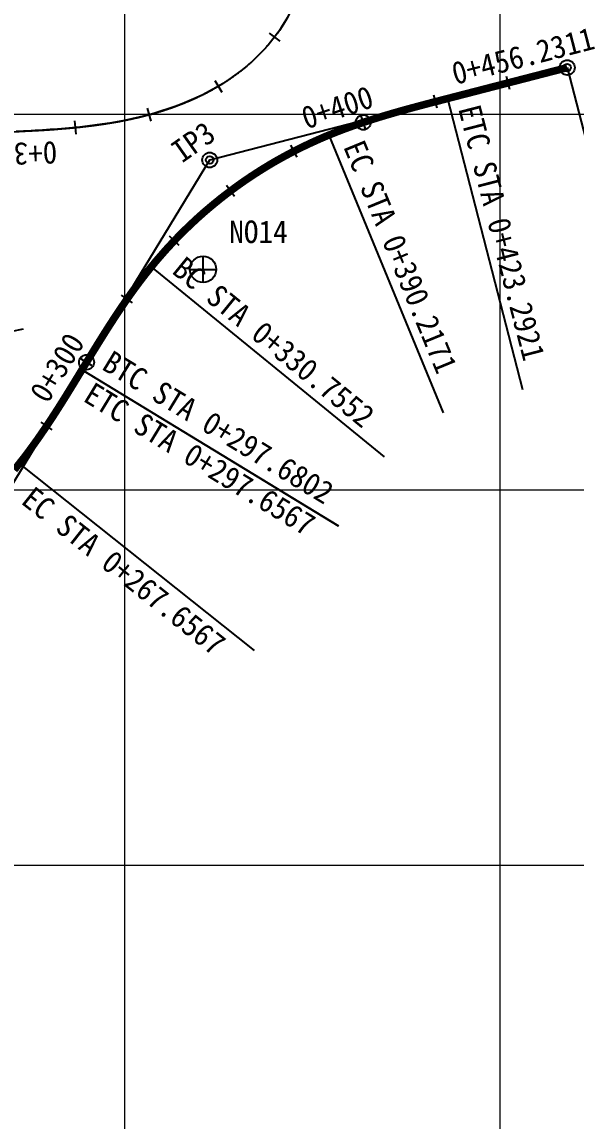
# Model space of a CAD drawing. Header units: metres. Extents: x 219215 to 220758, y 221330 to 222332.
# Drawn here: x 219688.4 to 219836, y 221635.5 to 221928.2 of the extents above; entities that cross this region are included whole.
import ezdxf
from ezdxf.enums import TextEntityAlignment as Align

# ---------------------------------------------------------------- set-up
doc = ezdxf.new("R2010")
doc.units = ezdxf.units.M
for name, color, linetype in [('CA-ALGN-CNTL', 2, 'Continuous'), ('CA-ALGN-IPLN', 1, 'Continuous'), ('CA-ALGN-IPSM', 2, 'Continuous'), ('CA-ALGN-STSM', 2, 'Continuous'), ('CA-ALGN-SUBL', 1, 'Continuous'), ('CA-ALGN-SUBT', 2, 'Continuous'), ('CA-ALGN-TEXT', 3, 'Continuous'), ('CV-GRID-LINE', 1, 'Continuous'), ('CV-SURV-SYMB', 3, 'Continuous'), ('CV-SURV-TEXT', 3, 'Continuous')]:
    doc.layers.add(name, color=color, linetype=linetype)
doc.styles.add('GTXT', font='DotumChe.ttf')
doc.styles.add('Han_Romanstyle', font='DotumChe.ttf')

# ---------------------------------------------------------------- blocks, each defined once
blk = doc.blocks.new('CASTAMS')
blk.add_line((0, -1.5), (0, 1.5))
at = {"style": 'GTXT', "flags": 1}
for tag, p in [('STA_DST', (0, -3.62)), ('XSEC_DAT', (0, -6.85))]:
    blk.add_attdef(tag, text='', height=2.5, dxfattribs=at).set_placement(p, align=Align.MIDDLE)

msp = doc.modelspace()

# ---------------------------------------------------------------- linework, layer by layer
at = {"layer": 'CA-ALGN-CNTL'}
for p, q in [((219801.73, 221907.8), (219833.62, 221916.04)), ((219704.4, 221835.58), (219704.41, 221835.6))]:
    msp.add_line(p, q, dxfattribs=at)
for points in [[(219759.11, 221929.35), (219758.08, 221927.63), (219756.99, 221925.96), (219756.45, 221925.2), (219755.25, 221923.6), (219753.97, 221922.06), (219752.64, 221920.57), (219751.24, 221919.14), (219749.79, 221917.77), (219748.28, 221916.45), (219746.73, 221915.19), (219745.13, 221913.99), (219743.49, 221912.85), (219741.81, 221911.76), (219740.1, 221910.73), (219738.35, 221909.76), (219736.57, 221908.84), (219734.77, 221907.98), (219732.94, 221907.17), (219731.09, 221906.41), (219729.22, 221905.7), (219727.33, 221905.04), (219725.43, 221904.42), (219723.51, 221903.86), (219721.58, 221903.33), (219719.64, 221902.85), (219717.69, 221902.4), (219715.73, 221901.99), (219713.77, 221901.62), (219711.8, 221901.29), (219709.82, 221900.98), (219707.84, 221900.7), (219705.85, 221900.45), (219703.87, 221900.23), (219701.88, 221900.03), (219699.88, 221899.85), (219697.89, 221899.69), (219695.9, 221899.54), (219693.9, 221899.41), (219691.9, 221899.29), (219690.83, 221899.23), (219688.83, 221899.13), (219686.83, 221899.03)], [(219690.83, 221899.23), (219691.17, 221899.25), (219691.48, 221899.27), (219691.74, 221899.28), (219691.98, 221899.29), (219692.19, 221899.31), (219692.38, 221899.32), (219692.56, 221899.33), (219692.72, 221899.34), (219692.87, 221899.35), (219693.02, 221899.36), (219693.16, 221899.36), (219693.29, 221899.37), (219693.42, 221899.38), (219693.55, 221899.39), (219693.68, 221899.4), (219693.8, 221899.4), (219693.92, 221899.41), (219694.05, 221899.42), (219694.17, 221899.43), (219694.3, 221899.43), (219694.42, 221899.44), (219694.55, 221899.45), (219694.67, 221899.46), (219694.8, 221899.47), (219694.92, 221899.47), (219695.05, 221899.48), (219695.17, 221899.49), (219695.3, 221899.5), (219695.42, 221899.51), (219695.55, 221899.52), (219695.67, 221899.52), (219695.8, 221899.53), (219695.92, 221899.54), (219696.05, 221899.55), (219696.17, 221899.56), (219696.29, 221899.57), (219696.42, 221899.58), (219696.54, 221899.59), (219696.67, 221899.59), (219696.79, 221899.6), (219696.92, 221899.61), (219697.04, 221899.62), (219697.17, 221899.63), (219697.29, 221899.64), (219697.42, 221899.65), (219697.54, 221899.66), (219697.67, 221899.67), (219697.79, 221899.68), (219697.92, 221899.69), (219698.04, 221899.7), (219698.16, 221899.71), (219698.29, 221899.72), (219698.41, 221899.73), (219698.54, 221899.74), (219698.66, 221899.75), (219698.79, 221899.76), (219698.91, 221899.77), (219699.04, 221899.78), (219699.16, 221899.79), (219699.29, 221899.8), (219699.41, 221899.81), (219699.53, 221899.82), (219699.66, 221899.83), (219699.78, 221899.84), (219699.91, 221899.85), (219700.03, 221899.86), (219700.16, 221899.87), (219700.28, 221899.88), (219700.41, 221899.89), (219700.53, 221899.9), (219700.66, 221899.92), (219700.78, 221899.93), (219700.9, 221899.94), (219701.03, 221899.95), (219701.15, 221899.96), (219701.28, 221899.97), (219701.4, 221899.98), (219701.53, 221900), (219701.65, 221900.01), (219701.78, 221900.02), (219701.9, 221900.03), (219702.02, 221900.04), (219702.15, 221900.05), (219702.27, 221900.07), (219702.4, 221900.08), (219702.52, 221900.09), (219702.65, 221900.1), (219702.77, 221900.12), (219702.9, 221900.13), (219703.02, 221900.14), (219703.14, 221900.15), (219703.27, 221900.17), (219703.39, 221900.18), (219703.52, 221900.19), (219703.64, 221900.21), (219703.77, 221900.22), (219703.89, 221900.23), (219704.01, 221900.25), (219704.14, 221900.26), (219704.26, 221900.27), (219704.39, 221900.29), (219704.51, 221900.3), (219704.64, 221900.31), (219704.76, 221900.33), (219704.88, 221900.34), (219705.01, 221900.36), (219705.13, 221900.37), (219705.26, 221900.38), (219705.38, 221900.4), (219705.5, 221900.41), (219705.63, 221900.43), (219705.75, 221900.44), (219705.88, 221900.46), (219706, 221900.47), (219706.13, 221900.49), (219706.25, 221900.5), (219706.37, 221900.52), (219706.5, 221900.53), (219706.62, 221900.55), (219706.75, 221900.56), (219706.87, 221900.58), (219706.99, 221900.59), (219707.12, 221900.61), (219707.24, 221900.63), (219707.37, 221900.64), (219707.49, 221900.66), (219707.61, 221900.67), (219707.74, 221900.69), (219707.86, 221900.71), (219707.99, 221900.72), (219708.11, 221900.74), (219708.23, 221900.76), (219708.36, 221900.77), (219708.48, 221900.79), (219708.6, 221900.81), (219708.73, 221900.83), (219708.85, 221900.84), (219708.98, 221900.86), (219709.1, 221900.88), (219709.22, 221900.89), (219709.35, 221900.91), (219709.47, 221900.93), (219709.59, 221900.95), (219709.72, 221900.97), (219709.84, 221900.98), (219709.97, 221901), (219710.09, 221901.02), (219710.21, 221901.04), (219710.34, 221901.06), (219710.46, 221901.08), (219710.58, 221901.1), (219710.71, 221901.11), (219710.83, 221901.13), (219710.95, 221901.15), (219711.08, 221901.17), (219711.2, 221901.19), (219711.33, 221901.21), (219711.45, 221901.23), (219711.57, 221901.25), (219711.7, 221901.27), (219711.82, 221901.29), (219711.94, 221901.31), (219712.07, 221901.33), (219712.19, 221901.35), (219712.31, 221901.37), (219712.44, 221901.39), (219712.56, 221901.41), (219712.68, 221901.44), (219712.8, 221901.46), (219712.93, 221901.48), (219713.05, 221901.5), (219713.17, 221901.52), (219713.3, 221901.54), (219713.42, 221901.56), (219713.54, 221901.59), (219713.67, 221901.61), (219713.79, 221901.63), (219713.91, 221901.65), (219714.04, 221901.67), (219714.16, 221901.7), (219714.28, 221901.72), (219714.4, 221901.74), (219714.53, 221901.76), (219714.65, 221901.79), (219714.77, 221901.81), (219714.9, 221901.83), (219715.02, 221901.86), (219715.14, 221901.88), (219715.26, 221901.9), (219715.39, 221901.93), (219715.51, 221901.95), (219715.63, 221901.98), (219715.75, 221902), (219715.88, 221902.03), (219716, 221902.05), (219716.12, 221902.07), (219716.25, 221902.1), (219716.37, 221902.12), (219716.49, 221902.15), (219716.61, 221902.17), (219716.73, 221902.2), (219716.86, 221902.23), (219716.98, 221902.25), (219717.1, 221902.28), (219717.22, 221902.3), (219717.35, 221902.33), (219717.47, 221902.36), (219717.59, 221902.38), (219717.71, 221902.41), (219717.84, 221902.43), (219717.96, 221902.46), (219718.08, 221902.49), (219718.2, 221902.52), (219718.32, 221902.54), (219718.45, 221902.57), (219718.57, 221902.6), (219718.69, 221902.63), (219718.81, 221902.65), (219718.93, 221902.68), (219719.05, 221902.71), (219719.18, 221902.74), (219719.3, 221902.77), (219719.42, 221902.8), (219719.54, 221902.82), (219719.66, 221902.85), (219719.78, 221902.88), (219719.91, 221902.91), (219720.03, 221902.94), (219720.15, 221902.97), (219720.27, 221903), (219720.39, 221903.03), (219720.51, 221903.06), (219720.63, 221903.09), (219720.76, 221903.12), (219720.88, 221903.15), (219721, 221903.18), (219721.12, 221903.21), (219721.24, 221903.24), (219721.36, 221903.27), (219721.48, 221903.31), (219721.6, 221903.34), (219721.72, 221903.37), (219721.84, 221903.4), (219721.97, 221903.43), (219722.09, 221903.47), (219722.21, 221903.5), (219722.33, 221903.53), (219722.45, 221903.56), (219722.57, 221903.6), (219722.69, 221903.63), (219722.81, 221903.66), (219722.93, 221903.69), (219723.05, 221903.73), (219723.17, 221903.76), (219723.29, 221903.8), (219723.41, 221903.83), (219723.53, 221903.86), (219723.65, 221903.9), (219723.77, 221903.93), (219723.89, 221903.97), (219724.01, 221904), (219724.13, 221904.04), (219724.25, 221904.07), (219724.37, 221904.11), (219724.49, 221904.14), (219724.61, 221904.18), (219724.73, 221904.21), (219724.85, 221904.25), (219724.97, 221904.29), (219725.09, 221904.32), (219725.21, 221904.36), (219725.33, 221904.4), (219725.45, 221904.43), (219725.57, 221904.47), (219725.69, 221904.51), (219725.81, 221904.54), (219725.93, 221904.58), (219726.05, 221904.62), (219726.17, 221904.66), (219726.28, 221904.7), (219726.4, 221904.73), (219726.52, 221904.77), (219726.64, 221904.81), (219726.76, 221904.85), (219726.88, 221904.89), (219727, 221904.93), (219727.12, 221904.97), (219727.23, 221905.01), (219727.35, 221905.05), (219727.47, 221905.09), (219727.59, 221905.13), (219727.71, 221905.17), (219727.83, 221905.21), (219727.94, 221905.25), (219728.06, 221905.29), (219728.18, 221905.33), (219728.3, 221905.37), (219728.42, 221905.41), (219728.53, 221905.46), (219728.65, 221905.5), (219728.77, 221905.54), (219728.89, 221905.58), (219729.01, 221905.62), (219729.12, 221905.67), (219729.24, 221905.71), (219729.36, 221905.75), (219729.48, 221905.79), (219729.59, 221905.84), (219729.71, 221905.88), (219729.83, 221905.93), (219729.94, 221905.97), (219730.06, 221906.01), (219730.18, 221906.06), (219730.29, 221906.1), (219730.41, 221906.15), (219730.53, 221906.19), (219730.64, 221906.24), (219730.76, 221906.28), (219730.88, 221906.33), (219730.99, 221906.37), (219731.11, 221906.42), (219731.23, 221906.46), (219731.34, 221906.51), (219731.46, 221906.56), (219731.57, 221906.6), (219731.69, 221906.65), (219731.81, 221906.7), (219731.92, 221906.74), (219732.04, 221906.79), (219732.15, 221906.84), (219732.27, 221906.89), (219732.38, 221906.94), (219732.5, 221906.98), (219732.61, 221907.03), (219732.73, 221907.08), (219732.84, 221907.13), (219732.96, 221907.18), (219733.07, 221907.23), (219733.19, 221907.28), (219733.3, 221907.33), (219733.42, 221907.38), (219733.53, 221907.43), (219733.65, 221907.48), (219733.76, 221907.53), (219733.88, 221907.58), (219733.99, 221907.63), (219734.1, 221907.68), (219734.22, 221907.73), (219734.33, 221907.78), (219734.45, 221907.83), (219734.56, 221907.89), (219734.67, 221907.94), (219734.79, 221907.99), (219734.9, 221908.04), (219735.01, 221908.1), (219735.13, 221908.15), (219735.24, 221908.2), (219735.35, 221908.25), (219735.47, 221908.31), (219735.58, 221908.36), (219735.69, 221908.42), (219735.81, 221908.47), (219735.92, 221908.52), (219736.03, 221908.58), (219736.14, 221908.63), (219736.25, 221908.69), (219736.37, 221908.74), (219736.48, 221908.8), (219736.59, 221908.85), (219736.7, 221908.91), (219736.81, 221908.97), (219736.93, 221909.02), (219737.04, 221909.08), (219737.15, 221909.14), (219737.26, 221909.19), (219737.37, 221909.25), (219737.48, 221909.31), (219737.59, 221909.36), (219737.7, 221909.42), (219737.82, 221909.48), (219737.93, 221909.54), (219738.04, 221909.6), (219738.15, 221909.65), (219738.26, 221909.71), (219738.37, 221909.77), (219738.48, 221909.83), (219738.59, 221909.89), (219738.7, 221909.95), (219738.81, 221910.01), (219738.92, 221910.07), (219739.03, 221910.13), (219739.14, 221910.19), (219739.24, 221910.25), (219739.35, 221910.31), (219739.46, 221910.37), (219739.57, 221910.44), (219739.68, 221910.5), (219739.79, 221910.56), (219739.9, 221910.62), (219740.01, 221910.68), (219740.11, 221910.75), (219740.22, 221910.81), (219740.33, 221910.87), (219740.44, 221910.94), (219740.55, 221911), (219740.65, 221911.06), (219740.76, 221911.13), (219740.87, 221911.19), (219740.98, 221911.25), (219741.08, 221911.32), (219741.19, 221911.38), (219741.3, 221911.45), (219741.4, 221911.51), (219741.51, 221911.58), (219741.62, 221911.64), (219741.72, 221911.71), (219741.83, 221911.78), (219741.93, 221911.84), (219742.04, 221911.91), (219742.15, 221911.98), (219742.25, 221912.04), (219742.36, 221912.11), (219742.46, 221912.18), (219742.57, 221912.24), (219742.67, 221912.31), (219742.78, 221912.38), (219742.88, 221912.45), (219742.99, 221912.52), (219743.09, 221912.59), (219743.2, 221912.65), (219743.3, 221912.72), (219743.4, 221912.79), (219743.51, 221912.86), (219743.61, 221912.93), (219743.72, 221913), (219743.82, 221913.07), (219743.92, 221913.14), (219744.02, 221913.21), (219744.13, 221913.28), (219744.23, 221913.36), (219744.33, 221913.43), (219744.44, 221913.5), (219744.54, 221913.57), (219744.64, 221913.64), (219744.74, 221913.71), (219744.84, 221913.79), (219744.95, 221913.86), (219745.05, 221913.93), (219745.15, 221914.01), (219745.25, 221914.08), (219745.35, 221914.15), (219745.45, 221914.23), (219745.55, 221914.3), (219745.65, 221914.38), (219745.75, 221914.45), (219745.85, 221914.52), (219745.95, 221914.6), (219746.05, 221914.67), (219746.15, 221914.75), (219746.25, 221914.83), (219746.35, 221914.9), (219746.45, 221914.98), (219746.55, 221915.05), (219746.65, 221915.13), (219746.75, 221915.21), (219746.85, 221915.28), (219746.94, 221915.36), (219747.04, 221915.44), (219747.14, 221915.52), (219747.24, 221915.6), (219747.33, 221915.67), (219747.43, 221915.75), (219747.53, 221915.83), (219747.63, 221915.91), (219747.72, 221915.99), (219747.82, 221916.07), (219747.92, 221916.15), (219748.01, 221916.23), (219748.11, 221916.31), (219748.2, 221916.39), (219748.3, 221916.47), (219748.4, 221916.55), (219748.49, 221916.63), (219748.59, 221916.71), (219748.68, 221916.79), (219748.78, 221916.87), (219748.87, 221916.95), (219748.96, 221917.04), (219749.06, 221917.12), (219749.15, 221917.2), (219749.25, 221917.28), (219749.34, 221917.37), (219749.43, 221917.45), (219749.53, 221917.53), (219749.62, 221917.62), (219749.71, 221917.7), (219749.8, 221917.78), (219749.9, 221917.87), (219749.99, 221917.95), (219750.08, 221918.04), (219750.17, 221918.12), (219750.26, 221918.21), (219750.36, 221918.29), (219750.45, 221918.38), (219750.54, 221918.47), (219750.63, 221918.55), (219750.72, 221918.64), (219750.81, 221918.72), (219750.9, 221918.81), (219750.99, 221918.9), (219751.08, 221918.99), (219751.17, 221919.07), (219751.26, 221919.16), (219751.35, 221919.25), (219751.43, 221919.34), (219751.52, 221919.42), (219751.61, 221919.51), (219751.7, 221919.6), (219751.79, 221919.69), (219751.87, 221919.78), (219751.96, 221919.87), (219752.05, 221919.96), (219752.14, 221920.05), (219752.22, 221920.14), (219752.31, 221920.23), (219752.39, 221920.32), (219752.48, 221920.41), (219752.57, 221920.5), (219752.65, 221920.59), (219752.74, 221920.68), (219752.82, 221920.78), (219752.91, 221920.87), (219752.99, 221920.96), (219753.08, 221921.05), (219753.16, 221921.14), (219753.24, 221921.24), (219753.33, 221921.33), (219753.41, 221921.42), (219753.49, 221921.52), (219753.58, 221921.61), (219753.66, 221921.7), (219753.74, 221921.8), (219753.82, 221921.89), (219753.91, 221921.99), (219753.99, 221922.08), (219754.07, 221922.18), (219754.15, 221922.27), (219754.23, 221922.37), (219754.31, 221922.46), (219754.39, 221922.56), (219754.47, 221922.65), (219754.55, 221922.75), (219754.63, 221922.85), (219754.71, 221922.94), (219754.79, 221923.04), (219754.87, 221923.14), (219754.95, 221923.23), (219755.03, 221923.33), (219755.1, 221923.43), (219755.18, 221923.53), (219755.26, 221923.62), (219755.34, 221923.72), (219755.42, 221923.82), (219755.5, 221923.93), (219755.58, 221924.03), (219755.66, 221924.15), (219755.75, 221924.26), (219755.84, 221924.38), (219755.94, 221924.51), (219756.04, 221924.64), (219756.13, 221924.77), (219756.22, 221924.89), (219756.3, 221924.99), (219756.37, 221925.08), (219756.42, 221925.15), (219756.45, 221925.2)], [(219801.73, 221907.8), (219800.76, 221907.55), (219799.79, 221907.3), (219798.82, 221907.05), (219797.85, 221906.8), (219796.89, 221906.54), (219795.92, 221906.29), (219794.95, 221906.04), (219793.99, 221905.78), (219793.02, 221905.52), (219792.05, 221905.26), (219791.09, 221905), (219790.13, 221904.73), (219789.16, 221904.46), (219788.2, 221904.19), (219787.24, 221903.91), (219786.28, 221903.63), (219785.32, 221903.35), (219784.36, 221903.06), (219783.41, 221902.77), (219782.45, 221902.48), (219781.5, 221902.17), (219780.54, 221901.87), (219779.59, 221901.56), (219778.65, 221901.24), (219777.7, 221900.92), (219776.75, 221900.59), (219775.81, 221900.25), (219774.87, 221899.91), (219773.93, 221899.57), (219773, 221899.21), (219772.07, 221898.85), (219771.14, 221898.48), (219770.21, 221898.1), (219770.14, 221898.08)], [(219704.41, 221835.6), (219704.93, 221836.45), (219705.45, 221837.31), (219705.97, 221838.16), (219706.49, 221839.02), (219707.02, 221839.87), (219707.54, 221840.72), (219708.06, 221841.57), (219708.59, 221842.42), (219709.12, 221843.27), (219709.65, 221844.12), (219710.18, 221844.97), (219710.71, 221845.81), (219711.25, 221846.66), (219711.79, 221847.5), (219712.33, 221848.34), (219712.88, 221849.18), (219713.43, 221850.01), (219713.98, 221850.84), (219714.54, 221851.68), (219715.1, 221852.5), (219715.66, 221853.33), (219716.23, 221854.15), (219716.8, 221854.97), (219717.38, 221855.79), (219717.96, 221856.6), (219718.55, 221857.41), (219719.15, 221858.21), (219719.74, 221859.01), (219720.35, 221859.81), (219720.96, 221860.6), (219721.58, 221861.39), (219722.2, 221862.17), (219722.83, 221862.95), (219722.87, 221863.01)], [(219704.4, 221835.58), (219703.88, 221834.73), (219703.36, 221833.87), (219702.84, 221833.02), (219702.32, 221832.17), (219701.79, 221831.31), (219701.27, 221830.46), (219700.74, 221829.61), (219700.22, 221828.76), (219699.69, 221827.91), (219699.16, 221827.06), (219698.63, 221826.22), (219698.09, 221825.37), (219697.55, 221824.53), (219697.01, 221823.69), (219696.46, 221822.85), (219695.92, 221822.01), (219695.36, 221821.18), (219694.81, 221820.35), (219694.25, 221819.52), (219693.68, 221818.7), (219693.12, 221817.87), (219692.54, 221817.05), (219691.96, 221816.24), (219691.38, 221815.43), (219690.79, 221814.62), (219690.19, 221813.82), (219689.59, 221813.02), (219688.99, 221812.22), (219688.37, 221811.43)]]:
    msp.add_lwpolyline(points, dxfattribs=at)
at = {"layer": 'CA-ALGN-CNTL', "const_width": 2}
msp.add_lwpolyline([(219686.37, 221808.94), (219687.63, 221810.49), (219687.75, 221810.65), (219688.99, 221812.22), (219690.19, 221813.82), (219691.38, 221815.43), (219692.54, 221817.05), (219693.68, 221818.7), (219694.81, 221820.35), (219695.92, 221822.01), (219697.01, 221823.69), (219698.09, 221825.37), (219699.16, 221827.06), (219700.22, 221828.76), (219701.27, 221830.46), (219702.32, 221832.17), (219703.36, 221833.87), (219704.4, 221835.58), (219704.41, 221835.6), (219705.45, 221837.31), (219706.49, 221839.02), (219707.54, 221840.72), (219708.59, 221842.42), (219709.65, 221844.12), (219710.71, 221845.81), (219711.79, 221847.5), (219712.88, 221849.18), (219713.98, 221850.84), (219715.1, 221852.5), (219716.23, 221854.15), (219717.38, 221855.79), (219718.55, 221857.41), (219719.74, 221859.01), (219720.96, 221860.6), (219722.2, 221862.17), (219722.87, 221863.01), (219724.15, 221864.55), (219725.46, 221866.06), (219726.78, 221867.56), (219728.14, 221869.03), (219729.51, 221870.48), (219730.92, 221871.91), (219732.34, 221873.31), (219733.79, 221874.69), (219735.26, 221876.05), (219736.75, 221877.38), (219738.27, 221878.68), (219739.81, 221879.96), (219741.36, 221881.22), (219742.94, 221882.44), (219744.54, 221883.64), (219746.16, 221884.82), (219747.8, 221885.97), (219749.45, 221887.09), (219751.13, 221888.18), (219752.82, 221889.24), (219754.53, 221890.28), (219756.26, 221891.29), (219758.01, 221892.26), (219759.77, 221893.21), (219761.54, 221894.13), (219763.33, 221895.02), (219765.14, 221895.88), (219766.96, 221896.71), (219768.79, 221897.51), (219770.14, 221898.08), (219772, 221898.82), (219773.86, 221899.54), (219775.74, 221900.23), (219777.63, 221900.89), (219779.52, 221901.53), (219781.43, 221902.15), (219783.33, 221902.75), (219785.25, 221903.33), (219787.17, 221903.89), (219789.09, 221904.44), (219791.02, 221904.98), (219792.95, 221905.5), (219794.88, 221906.02), (219796.81, 221906.53), (219798.75, 221907.03), (219800.69, 221907.53), (219801.73, 221907.8), (219833.62, 221916.04)], dxfattribs=at)
at = {"layer": 'CA-ALGN-CNTL'}
for centre, radius, start, end in [((219719.94, 221951.5), 45, 324.2356, 100.3826), ((219666.14, 222353.56), 455, 266.7804, 273.1101), ((219815.83, 221787.11), 120, 112.3769, 140.7678)]:
    msp.add_arc(centre, radius, start, end, dxfattribs=at)
at = {"layer": 'CA-ALGN-IPLN'}
msp.add_lwpolyline([(219479.13, 221661.16), (219531.77, 221749.5), (219669.47, 221778.21), (219738.42, 221891.45), (219833.62, 221916.04)], dxfattribs=at)
at = {"layer": 'CA-ALGN-IPSM'}
for centre, radius in [((219833.62, 221916.04), 2), ((219833.62, 221916.04), 1), ((219738.42, 221891.45), 2), ((219738.42, 221891.45), 1)]:
    msp.add_circle(centre, radius, dxfattribs=at)
at = {"layer": 'CA-ALGN-STSM'}
for centre in [(219833.62, 221916.04), (219833.62, 221916.04), (219779.32, 221901.47), (219779.32, 221901.47), (219705.62, 221837.58), (219705.62, 221837.58)]:
    msp.add_circle(centre, 2, dxfattribs=at)
at = {"layer": 'CA-ALGN-SUBL'}
for p, q in [((219833.62, 221916.04), (219853.62, 221838.58)), ((219801.73, 221907.8), (219821.73, 221830.34)), ((219770.14, 221898.08), (219800.6, 221824.1)), ((219722.87, 221863.01), (219784.84, 221812.41)), ((219772.73, 221793.98), (219704.4, 221835.58)), ((219704.41, 221835.6), (219772.74, 221794)), ((219750.36, 221760.85), (219687.75, 221810.65))]:
    msp.add_line(p, q, dxfattribs=at)
at = {"layer": 'CV-GRID-LINE', "lineweight": 0}
for p, q in [((219715.69, 222203.63), (219715.69, 221503.63)), ((219815.69, 222203.63), (219815.69, 221503.63)), ((219215.69, 221903.63), (220015.69, 221903.63)), ((219215.69, 221803.63), (220015.69, 221803.63)), ((219215.69, 221703.63), (220015.69, 221703.63))]:
    msp.add_line(p, q, dxfattribs=at)
at = {"layer": 'CV-SURV-SYMB'}
for p, q in [((219736.65, 221858.83), (219736.65, 221865.83)), ((219733.15, 221862.33), (219740.15, 221862.33))]:
    msp.add_line(p, q, dxfattribs=at)
msp.add_circle((219736.65, 221862.33), 3.5, dxfattribs=at)
msp.add_point((219736.65, 221862.33), dxfattribs=at)

# ---------------------------------------------------------------- block references
at = {"layer": 'CA-ALGN-STSM', "yscale": 1.200000000011642, "zscale": 1.2}
for p, xscale, rotation in [((219755.67, 221924.15), 1.20000000001311, 232.581010174561), ((219740.69, 221911.08), 1.199999999991724, 210.667453669114), ((219817.9, 221911.98), 1.199999999992455, 14.48079722412944), ((219798.54, 221906.98), 1.200000000004954, 14.55902251880976), ((219722.25, 221903.51), 1.199999999996046, 195.0336729063725), ((219779.32, 221901.47), 1.199999999989033, 18.39665909748377), ((219702.56, 221900.09), 1.200000000014342, 185.6796678843994), ((219760.87, 221893.79), 1.200000000004078, 27.25515898028241), ((219743.94, 221883.19), 1.200000000002997, 36.80445556535577), ((219728.99, 221869.94), 1.200000000008162, 46.35375215185937), ((219716.41, 221854.41), 1.200000000008337, 55.068127508274), ((219687.09, 221846.15), 1.199999999990043, 280.6307599348877), ((219705.62, 221837.58), 1.199999999993467, 58.62506721209461), ((219695, 221820.63), 1.199999999990175, 56.18300061048397)]:
    msp.add_blockref('CASTAMS', p, dxfattribs=dict(at, xscale=xscale, rotation=rotation))

# ---------------------------------------------------------------- texts
at = {"layer": 'CA-ALGN-SUBT', "style": 'Han_Romanstyle'}
for s, rotation, p in [('ETC STA 0+423.2921', 284.4808, (219804.58, 221905.14)), ('EC STA 0+390.2171', 292.3769, (219773.92, 221895)), ('BC STA 0+330.7552', 320.7678, (219728.06, 221861.49)), ('BTC STA 0+297.6802', 328.6639, (219709.36, 221835.87)), ('ETC STA 0+297.6567', 328.6639, (219704.43, 221827.39)), ('EC STA 0+267.6567', 321.5019, (219687.9, 221800.16))]:
    msp.add_text(s, height=6, rotation=rotation, dxfattribs=at).set_placement(p)
at = {"layer": 'CA-ALGN-TEXT', "style": 'Han_Romanstyle'}
for s, rotation, p in [('0+456.2311', 14.4808, (219803.82, 221911.44)), ('0+400', 18.3967, (219764.14, 221899.58)), ('IP3', 35.2286, (219730.99, 221890.46)), ('0+300', 182.0737, (219697.7, 221896.4)), ('0+300', 58.6251, (219695.25, 221826.34))]:
    msp.add_text(s, height=6, rotation=rotation, dxfattribs=at).set_placement(p)
at = {"layer": 'CV-SURV-TEXT', "style": 'Han_Romanstyle'}
msp.add_text('NO14', height=6, dxfattribs=at).set_placement((219743.65, 221869.33))

doc.saveas('drawing.dxf')
